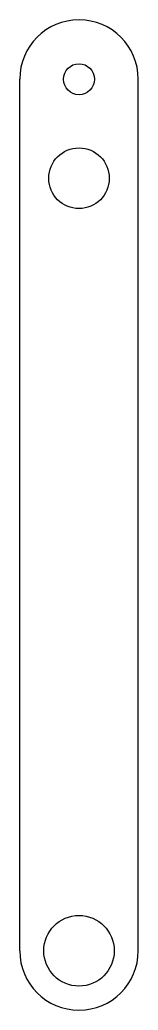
# Model space of a CAD drawing. Header units: inches. Extents: x -1.5 to 1.5, y -1.5 to 23.5.
import ezdxf

# ---------------------------------------------------------------- set-up
doc = ezdxf.new("R2010")
doc.units = ezdxf.units.IN
doc.header["$MEASUREMENT"] = 0
doc.layers.add('CUT', color=7, linetype='Continuous')

msp = doc.modelspace()

# ---------------------------------------------------------------- linework, layer by layer
at = {"layer": 'CUT'}
for p, q in [((-1.5, 0), (-1.5, 22)), ((1.5, 0), (1.5, 22))]:
    msp.add_line(p, q, dxfattribs=at)
for centre, radius in [((0, 22), 0.391), ((0, 19.5), 0.766), ((0, 0), 0.891)]:
    msp.add_circle(centre, radius, dxfattribs=at)
for centre, start, end in [((0, 22), 0, 180), ((0, 0), 180, 360)]:
    msp.add_arc(centre, 1.5, start, end, dxfattribs=at)

doc.saveas('drawing.dxf')
